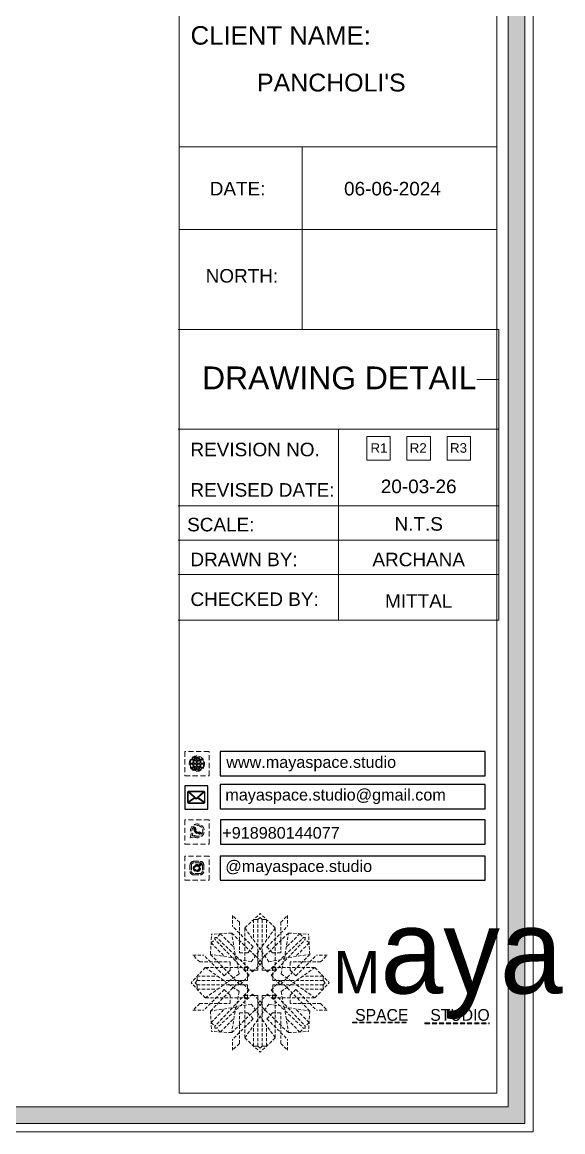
# Model space of a CAD drawing. Header units: millimetres. Extents: x 56222 to 3066687, y -650199 to -121287.
# Drawn here: x 135146.6 to 135205, y -183257.4 to -183137.7 of the extents above; entities that cross this region are included whole.
import ezdxf
from ezdxf.enums import TextEntityAlignment as Align

# ---------------------------------------------------------------- set-up
doc = ezdxf.new("R2010")
doc.units = ezdxf.units.MM
doc.header["$MEASUREMENT"] = 0
doc.linetypes.add('DASHEDX2', pattern=[1.5, 1, -0.5])
doc.layers.add('Dimension', color=10, linetype='DASHEDX2', lineweight=20)
doc.layers.add('NAME PLATE', color=7, linetype='Continuous', lineweight=25)
doc.styles.add('Arial', font='arial.ttf')
doc.styles.get("Standard").update_dxf_attribs({"font": 'arial.ttf', "height": 6})

# ---------------------------------------------------------------- blocks, each defined once
blk = doc.blocks.new('FSFSF')
at = {"color": 42, "lineweight": 5, "true_color": 0xe0ac11}
for p, q in [((28600.02952215459, 143.5139148725285), (28600.02952215459, 140.1627915054827)), ((28602.14937278152, 141.4051683081257), (28600.02952215458, 143.5139148725237)), ((28602.14937278152, 141.4051683081257), (28602.14937278152, 131.9548183658916)), ((28603.8573819619, 139.6884756314575), (28608.58467309682, 144.0826294809294)), ((28607.90038549203, 142.2178300233099), (28606.57849619761, 142.2178300233099)), ((28606.57849619761, 142.2178300233112), (28606.57849619761, 135.8440958244304)), ((28607.90038549203, 142.2178300233056), (28608.57656374431, 142.8463572676453)), ((28607.90038549203, 142.2178300233099), (28607.90038549203, 126.5832694616292)), ((28613.31196423174, 139.6884756314505), (28608.58467309682, 144.0826294809224)), ((28609.26896070161, 142.2178300232985), (28608.59278244933, 142.8463572676383)), ((28609.26896070161, 142.2178300233029), (28609.26896070161, 126.5832694616222)), ((28609.26896070161, 142.2178300233029), (28610.59084999603, 142.2178300233029)), ((28610.59084999603, 142.2178300233041), (28610.59084999603, 135.8440958244234)), ((28615.01997341212, 141.4051683081186), (28617.13982403906, 143.5139148725166)), ((28615.01997341212, 141.4051683081186), (28615.01997341212, 131.9548183658846)), ((28617.13982403905, 143.5139148725215), (28617.13982403905, 140.1627915054756)), ((28593.18528875562, 131.4512709548762), (28593.53942279741, 137.7083440558963)), ((28599.79649589843, 138.0624780976842), (28593.53942279741, 137.7083440558973)), ((28596.24299432195, 137.8613591630871), (28595.12411765238, 136.6852294059708)), ((28596.24299432195, 137.8613591630871), (28600.47007367387, 133.6479551677364)), ((28601.02633591869, 130.0022997966441), (28599.79649589844, 138.0624780976862)), ((28599.79697319313, 138.0540449410801), (28608.57656374431, 129.5596347853315)), ((28606.46515515396, 133.7608692168469), (28600.02952215458, 140.1627915054788)), ((28603.8573819619, 126.5832694616292), (28603.8573819619, 139.6884756314575)), ((28603.8573819619, 139.6884756314575), (28608.57656374431, 133.0212336201026)), ((28613.31196423174, 139.6884756314505), (28608.59278244933, 133.0212336200956)), ((28617.37237300051, 138.0540449410731), (28608.59278244933, 129.5596347853245)), ((28610.70419103967, 133.7608692168399), (28617.13982403906, 140.1627915054717)), ((28613.31196423174, 126.5832694616222), (28613.31196423174, 139.6884756314505)), ((28616.14301027494, 130.0022997966371), (28617.3728502952, 138.0624780976791)), ((28620.92635187169, 137.8613591630801), (28616.69927251977, 133.6479551677294)), ((28617.37285029521, 138.0624780976772), (28623.62992339623, 137.7083440558903)), ((28620.92635187169, 137.8613591630801), (28622.04522854125, 136.6852294059638)), ((28624.00027614303, 131.4512709548835), (28623.64614210124, 137.7083440559036)), ((28593.38640769022, 135.0047725313525), (28594.56253744733, 136.1236492009193)), ((28593.38640769022, 135.0047725313525), (28597.59981168557, 130.777693179436)), ((28595.12411765238, 136.6852294059708), (28594.53344388519, 136.6852294059708)), ((28594.56253744733, 136.1236492009193), (28594.56253744733, 136.7143229681096)), ((28605.16739288197, 124.9761417178488), (28594.56253744733, 136.1236492009157)), ((28606.27162513545, 126.0803739713377), (28595.12411765239, 136.6852294059723)), ((28610.89772105818, 126.0803739713307), (28622.04522854125, 136.6852294059653)), ((28612.01817201668, 124.9761417178561), (28622.62302745131, 136.123649200923)), ((28623.79915720843, 135.0047725313598), (28619.58575321308, 130.7776931794433)), ((28622.04522854125, 136.6852294059638), (28622.63590230844, 136.6852294059638)), ((28622.62302745131, 136.1236492009266), (28622.62302745131, 136.7143229681169)), ((28623.79915720843, 135.0047725313598), (28622.62302745131, 136.1236492009266)), ((28587.73385198078, 131.2182446987172), (28591.08497534782, 131.2182446987172)), ((28589.84259854518, 129.0983940717815), (28587.73385198078, 131.2182446987208)), ((28597.48689763646, 124.7826116993383), (28591.08497534783, 131.2182446987208)), ((28601.24546705666, 130.2214309346091), (28593.18528875562, 131.4512709548617)), ((28593.19372191223, 131.4507936601731), (28601.68813206797, 122.6712031089919)), ((28604.74702146255, 131.9548183658916), (28602.14937278152, 131.9548183658916)), ((28606.46515515396, 133.7608692168438), (28604.74702146255, 131.954818365889)), ((28605.85908385607, 129.1819884053065), (28608.57656374431, 133.0212336201024)), ((28611.31026233756, 129.1819884052994), (28608.59278244933, 133.0212336200953)), ((28610.70419103968, 133.7608692168368), (28612.42232473109, 131.954818365882)), ((28612.42232473109, 131.9548183658846), (28615.01997341212, 131.9548183658846)), ((28623.99184298642, 131.4507936601804), (28615.49743283067, 122.6712031089992)), ((28615.94009784198, 130.2214309346164), (28624.00027614303, 131.451270954869)), ((28619.69866726219, 124.7826116993456), (28626.10058955082, 131.2182446987281)), ((28629.45171291787, 131.2182446987244), (28626.10058955082, 131.2182446987244)), ((28627.34296635347, 129.0983940717888), (28629.45171291786, 131.2182446987281)), ((28591.55929122185, 127.3903848914015), (28587.16513737238, 122.6630937564842)), ((28589.84259854518, 129.0983940717815), (28599.29294848741, 129.0983940717815)), ((28604.66449739168, 127.3903848914015), (28591.55929122185, 127.3903848914015)), ((28591.55929122185, 127.3903848914015), (28598.2265332332, 122.6712031089919)), ((28599.29294848741, 126.5007453907565), (28599.29294848741, 129.0983940717815)), ((28605.85908385607, 129.1819884053061), (28601.02633591869, 130.0022997966444)), ((28602.065778448, 125.3886829972289), (28601.24546705666, 130.2214309346127)), ((28603.67734725012, 126.5424332089096), (28603.67734725012, 127.3903848914015)), ((28604.70533364439, 127.5704196031902), (28603.8573819619, 127.5704196031902)), ((28604.66449739168, 123.3473813612763), (28604.66449739168, 127.3903848914015)), ((28604.70472050882, 126.5832694616292), (28604.70533364439, 127.5704196031902)), ((28606.27162513545, 126.0803739713377), (28608.57656374431, 128.2731099501872)), ((28607.90038549203, 128.9163723677579), (28608.57656374431, 129.5596347853315)), ((28607.90038549203, 128.916372367763), (28608.57656374431, 128.2731099501872)), ((28609.26896070161, 128.9163723677509), (28608.59278244933, 129.5596347853245)), ((28609.26896070161, 128.916372367756), (28608.59278244933, 128.2731099501802)), ((28610.89772105818, 126.0803739713307), (28608.59278244933, 128.2731099501802)), ((28611.31026233756, 129.1819884052991), (28616.14301027495, 130.0022997966374)), ((28612.46462568482, 126.5832694616222), (28612.46401254924, 127.5704196031832)), ((28612.46401254924, 127.5704196031832), (28613.31196423174, 127.5704196031832)), ((28612.52106750697, 123.3473813612836), (28612.52106750697, 127.3903848914088)), ((28612.52106750697, 127.3903848914088), (28625.6262736768, 127.3903848914088)), ((28613.50821764853, 126.5424332089169), (28613.50821764853, 127.3903848914088)), ((28615.11978645065, 125.3886829972362), (28615.94009784198, 130.22143093462)), ((28627.34296635347, 129.0983940717888), (28617.89261641123, 129.0983940717888)), ((28617.89261641123, 126.5007453907638), (28617.89261641123, 129.0983940717888)), ((28625.6262736768, 127.3903848914088), (28618.95903166544, 122.6712031089992)), ((28625.6262736768, 127.3903848914088), (28630.02042752627, 122.6630937564914)), ((28589.02993683, 123.3473813612763), (28589.02993683, 124.6692706556969)), ((28589.02993682999, 124.6692706556969), (28595.40367102887, 124.6692706556969)), ((28597.48689763646, 124.7826116993419), (28599.29294848742, 126.5007453907529)), ((28602.065778448, 125.3886829972289), (28598.2265332332, 122.6712031089919)), ((28605.16739288197, 124.9761417178488), (28602.97465690312, 122.6712031089919)), ((28604.66449739168, 126.5430463444827), (28603.67734725012, 126.5424332089096)), ((28607.90038549203, 126.5832694616292), (28603.8573819619, 126.5832694616292)), ((28609.26896070161, 126.5832694616222), (28613.31196423174, 126.5832694616222)), ((28612.01817201668, 124.9761417178561), (28614.21090799553, 122.6712031089992)), ((28612.52106750697, 126.54304634449), (28613.50821764853, 126.5424332089169)), ((28615.11978645065, 125.3886829972362), (28618.95903166544, 122.6712031089992)), ((28619.69866726219, 124.7826116993492), (28617.89261641123, 126.5007453907601)), ((28628.15562806865, 124.6692706557042), (28621.78189386977, 124.6692706557042)), ((28628.15562806865, 123.3473813612836), (28628.15562806865, 124.6692706557042)), ((28591.55929122185, 117.9358026215632), (28587.16513737238, 122.6630937564805)), ((28589.02993683, 123.3473813612763), (28588.40140958566, 122.6712031089919)), ((28589.02993683, 121.9788061516883), (28588.40140958566, 122.6549844039728)), ((28589.02993683, 123.3473813612763), (28604.66449739168, 123.3473813612763)), ((28589.02993682999, 121.9788061516883), (28604.66449739167, 121.9788061516883)), ((28589.02993682999, 121.9788061516883), (28589.02993682999, 120.6569168572678)), ((28589.02993682999, 120.6569168572678), (28595.40367102887, 120.6569168572678)), ((28597.48689763646, 120.5435758136264), (28591.08497534783, 114.1079428142439)), ((28591.55929122185, 117.9358026215632), (28598.2265332332, 122.6549844039728)), ((28593.19372191222, 113.8753938527916), (28601.68813206797, 122.6549844039728)), ((28597.48689763646, 120.5435758136227), (28599.29294848741, 118.8254421222118)), ((28602.065778448, 119.9375045157358), (28598.2265332332, 122.6549844039728)), ((28602.33139448555, 123.3473813612727), (28601.68813206797, 122.6712031089919)), ((28602.33139448555, 121.978806151692), (28601.68813206797, 122.6549844039728)), ((28602.33139448554, 123.3473813612727), (28602.97465690312, 122.6712031089919)), ((28602.33139448554, 121.978806151692), (28602.97465690312, 122.6549844039728)), ((28605.16739288197, 120.3500457951159), (28602.97465690312, 122.6549844039728)), ((28604.66449739167, 121.9788061516883), (28604.66449739167, 117.9358026215632)), ((28612.01817201667, 120.3500457951159), (28614.21090799552, 122.6549844039728)), ((28628.15562806865, 123.3473813612836), (28612.52106750697, 123.3473813612836)), ((28612.52106750696, 121.9788061516883), (28612.52106750696, 117.9358026215632)), ((28628.15562806865, 121.9788061516883), (28612.52106750696, 121.9788061516883)), ((28614.85417041311, 123.34738136128), (28614.21090799553, 122.6712031089992)), ((28614.8541704131, 121.978806151692), (28614.21090799552, 122.6549844039728)), ((28614.8541704131, 123.34738136128), (28615.49743283067, 122.6712031089992)), ((28614.85417041309, 121.978806151692), (28615.49743283067, 122.6549844039728)), ((28615.11978645064, 119.9375045157358), (28618.95903166544, 122.6549844039728)), ((28623.99184298642, 113.8753938527916), (28615.49743283067, 122.6549844039728)), ((28619.69866726218, 120.5435758136227), (28617.89261641122, 118.8254421222118)), ((28625.62627367679, 117.9358026215632), (28618.95903166544, 122.6549844039728)), ((28619.69866726218, 120.5435758136264), (28626.10058955082, 114.1079428142439)), ((28628.15562806865, 120.6569168572678), (28621.78189386977, 120.6569168572678)), ((28625.62627367679, 117.9358026215632), (28630.02042752627, 122.6630937564805)), ((28628.15562806865, 123.3473813612836), (28628.78415531299, 122.6712031089992)), ((28628.15562806864, 121.9788061516883), (28628.78415531298, 122.6549844039728)), ((28628.15562806865, 121.9788061516883), (28628.15562806865, 120.6569168572678)), ((28604.66449739167, 117.9358026215632), (28591.55929122185, 117.9358026215632)), ((28605.16739288197, 120.3500457951159), (28594.56253744733, 109.202538312049)), ((28606.27162513545, 119.148331313441), (28595.12411765239, 108.5434758788064)), ((28599.29294848741, 118.8254421222082), (28599.29294848741, 116.2277934411832)), ((28602.065778448, 119.9375045157358), (28601.24546705666, 115.104756578352)), ((28604.66449739167, 118.783141168482), (28603.67734725012, 118.783754304055)), ((28603.67734725012, 118.783754304055), (28603.67734725012, 117.9358026215632)), ((28607.90038549203, 118.6454358231495), (28603.8573819619, 118.6454358231495)), ((28603.8573819619, 118.6454358231495), (28603.8573819619, 105.5402296533212)), ((28604.70533364439, 117.6582856815885), (28603.8573819619, 117.6582856815885)), ((28604.70472050882, 118.6454358231495), (28604.70533364439, 117.6582856815885)), ((28606.27162513545, 119.148331313441), (28608.57656374431, 116.9555953345915)), ((28607.90038549203, 103.0108752614688), (28607.90038549203, 118.6454358231495)), ((28610.89772105818, 119.148331313441), (28608.59278244933, 116.9555953345915)), ((28609.26896070161, 118.6454358231495), (28613.31196423174, 118.6454358231495)), ((28609.26896070161, 103.0108752614688), (28609.26896070161, 118.6454358231495)), ((28610.89772105818, 119.148331313441), (28622.04522854125, 108.5434758788064)), ((28612.01817201667, 120.3500457951159), (28622.62302745131, 109.202538312049)), ((28612.46462568482, 118.6454358231495), (28612.46401254924, 117.6582856815885)), ((28612.46401254924, 117.6582856815885), (28613.31196423174, 117.6582856815885)), ((28612.52106750696, 118.783141168482), (28613.50821764853, 118.783754304055)), ((28612.52106750696, 117.9358026215632), (28625.62627367679, 117.9358026215632)), ((28613.31196423174, 118.6454358231495), (28613.31196423174, 105.5402296533212)), ((28613.50821764853, 118.783754304055), (28613.50821764853, 117.9358026215632)), ((28615.11978645064, 119.9375045157358), (28615.94009784198, 115.104756578352)), ((28617.89261641123, 118.8254421222082), (28617.89261641123, 116.2277934411832)), ((28589.84259854518, 116.2277934411832), (28587.73385198078, 114.1079428142439)), ((28587.73385198077, 114.1079428142475), (28591.08497534782, 114.1079428142475)), ((28589.84259854518, 116.2277934411832), (28599.29294848741, 116.2277934411832)), ((28601.24546705666, 115.1047565783556), (28593.18528875562, 113.874916558103)), ((28593.18528875562, 113.8749165580884), (28593.53942279741, 107.6178434570684)), ((28593.38640769022, 110.3214149816122), (28597.59981168557, 114.5484943335287)), ((28601.02633591869, 115.2264054881346), (28599.79649589844, 107.1662271870926)), ((28599.79697319313, 107.1746603436987), (28608.57656374431, 115.6690704994472)), ((28605.85908385607, 116.0467168794726), (28601.02633591869, 115.2264054881344)), ((28605.85908385607, 116.0467168794723), (28608.57656374431, 112.2074716646764)), ((28607.90038549203, 116.3123329170157), (28608.57656374431, 116.9555953345915)), ((28607.90038549203, 116.3123329170208), (28608.57656374431, 115.6690704994472)), ((28609.26896070161, 116.3123329170157), (28608.59278244933, 116.9555953345915)), ((28609.26896070161, 116.3123329170208), (28608.59278244933, 115.6690704994472)), ((28611.31026233756, 116.0467168794723), (28608.59278244933, 112.2074716646764)), ((28617.37237300051, 107.1746603436987), (28608.59278244933, 115.6690704994472)), ((28611.31026233756, 116.0467168794726), (28616.14301027495, 115.2264054881344)), ((28615.94009784198, 115.1047565783556), (28624.00027614302, 113.874916558103)), ((28616.14301027494, 115.2264054881346), (28617.3728502952, 107.1662271870926)), ((28627.34296635346, 116.2277934411832), (28617.89261641123, 116.2277934411832)), ((28623.79915720842, 110.3214149816122), (28619.58575321307, 114.5484943335287)), ((28624.00027614302, 113.8749165580884), (28623.64614210124, 107.6178434570684)), ((28629.45171291786, 114.1079428142475), (28626.10058955082, 114.1079428142475)), ((28627.34296635346, 116.2277934411832), (28629.45171291786, 114.1079428142439)), ((28593.38640769022, 110.3214149816122), (28594.56253744733, 109.2025383120454)), ((28596.24299432195, 107.3673461216916), (28600.47007367387, 111.5807501170424)), ((28606.46515515396, 111.4678360679318), (28600.02952215458, 105.0659137793)), ((28602.14937278152, 103.8235369766531), (28602.14937278152, 113.2738869188871)), ((28604.74702146255, 113.2738869188871), (28602.14937278152, 113.2738869188871)), ((28603.8573819619, 105.5402296533212), (28608.57656374431, 112.2074716646761)), ((28606.46515515396, 111.4678360679349), (28604.74702146255, 113.2738869188898)), ((28613.31196423174, 105.5402296533212), (28608.59278244933, 112.2074716646761)), ((28610.70419103968, 111.4678360679349), (28612.42232473109, 113.2738869188898)), ((28610.70419103967, 111.4678360679318), (28617.13982403906, 105.0659137793)), ((28612.42232473109, 113.2738869188871), (28615.01997341212, 113.2738869188871)), ((28615.01997341212, 103.8235369766531), (28615.01997341212, 113.2738869188871)), ((28620.92635187169, 107.3673461216916), (28616.69927251977, 111.5807501170424)), ((28623.79915720842, 110.3214149816122), (28622.62302745131, 109.2025383120454)), ((28599.79649589843, 107.1662271870945), (28593.53942279741, 107.5203612288814)), ((28595.12411765238, 108.5434758788079), (28594.53344388519, 108.5434758788079)), ((28594.56253744733, 109.2025383120454), (28594.56253744733, 108.6118645448551)), ((28596.24299432195, 107.3673461216916), (28595.12411765238, 108.5434758788079)), ((28606.57849619761, 103.0108752614676), (28606.57849619761, 109.3846094603483)), ((28610.59084999603, 103.0108752614676), (28610.59084999603, 109.3846094603483)), ((28617.37285029521, 107.1662271870945), (28623.62992339623, 107.5203612288814)), ((28620.92635187169, 107.3673461216916), (28622.04522854125, 108.5434758788079)), ((28622.04522854125, 108.5434758788079), (28622.63590230844, 108.5434758788079)), ((28622.62302745131, 109.2025383120454), (28622.62302745131, 108.6118645448551)), ((28600.02952215459, 101.7147904122502), (28600.02952215459, 105.0659137792961)), ((28602.14937278152, 103.8235369766531), (28600.02952215458, 101.7147904122551)), ((28603.8573819619, 105.5402296533212), (28608.58467309682, 101.1460758038494)), ((28613.31196423174, 105.5402296533212), (28608.58467309682, 101.1460758038494)), ((28615.01997341212, 103.8235369766531), (28617.13982403906, 101.7147904122551)), ((28617.13982403905, 101.7147904122502), (28617.13982403905, 105.0659137792961)), ((28607.90038549203, 103.0108752614688), (28606.57849619761, 103.0108752614688)), ((28607.90038549203, 103.0108752614732), (28608.57656374431, 102.3823480171334)), ((28609.26896070161, 103.0108752614732), (28608.59278244933, 102.3823480171334)), ((28609.26896070161, 103.0108752614688), (28610.59084999603, 103.0108752614688))]:
    blk.add_line(p, q, dxfattribs=at)
blk = doc.blocks.new('hgwg')
at = {"layer": 'Dimension', "true_color": 0xd39e00}
h = blk.add_hatch(color=42, dxfattribs=at)
h.dxf.hatch_style = 1
h.paths.add_polyline_path([(27505.71340162798, 45.05203686693212), (27494.27108242475, 45.05203686693212), (27494.27108242475, 44.90203686693212), (27505.71340162798, 44.90203686693212)])
h = blk.add_hatch(color=42, dxfattribs=at)
h.dxf.hatch_style = 1
h.paths.add_polyline_path([(27523.30327300013, 44.90203686693212), (27509.6816220806, 44.90203686693212), (27509.6816220806, 44.75203686693212), (27523.30327300013, 44.75203686693212)])
at = {"layer": 'Dimension', "color": 42, "true_color": 0xd39e00}
for p, q in [((27494.27108242475, 45.05203686693212), (27505.71340162798, 45.05203686693212)), ((27494.27108242475, 44.90203686693212), (27494.27108242475, 45.05203686693212)), ((27494.27108242475, 44.90203686693212), (27505.71340162798, 44.90203686693212)), ((27505.71340162798, 45.05203686693212), (27505.71340162798, 44.90203686693212)), ((27509.6816220806, 44.90203686693212), (27523.30327300013, 44.90203686693212)), ((27509.6816220806, 44.90203686693212), (27509.6816220806, 44.75203686693212)), ((27523.30327300013, 44.75203686693212), (27523.30327300013, 44.90203686693212)), ((27509.6816220806, 44.75203686693212), (27523.30327300013, 44.75203686693212))]:
    blk.add_line(p, q, dxfattribs=at)
at = {"layer": 'Dimension', "color": 42, "true_color": 0xd39e00, "attachment_point": 1}
for s, width, insert, char_height in [('{\\fCinzel|b0|i0|c0|p2;\\H1.5x;M\\fAmsterdam One|b0|i0|c0|p2;\\H2x;aya}', 85.32770400233176, (27490.16720882829, 69.1670580071177), 6), ('{\\fCinzel|b0|i0|c0|p0;SPACE     STUDIO}', 66.12897169631242, (27494.8322192234, 47.86289312563859), 2.5)]:
    blk.add_mtext_dynamic_manual_height_columns(s, width=width, gutter_width=30, heights=[0], dxfattribs=dict(at, insert=insert, char_height=char_height))
blk = doc.blocks.new('QEGW4TG')
at = {"layer": 'Dimension', "true_color": 0x000000}
h = blk.add_hatch(color=18, dxfattribs=at)
h.dxf.hatch_style = 1
h.paths.add_polyline_path([(2.69088877770705, 1.92587512415134, 0.1705132533677809), (2.945253356194499, 1.971108140553456, 0.1903366609236977), (3.112594508728961, 2.180175743679358, 0.3162306266121118), (3.073767296647737, 2.275596138167021), (2.789984836732684, 2.366833549170965, 0.2737208883028206), (2.687663811828624, 2.340313884368473, 0.04074929161680264), (2.628080915907737, 2.265958741588464, -0.4412823113683144), (2.532697100181941, 2.24591003816886, -0.1182797973807854), (2.064446685660975, 2.638307475266393, -0.4412823115886928), (2.069093945741176, 2.735664682453956, 0.0407492915841285), (2.133043749293872, 2.806299173711523, 0.2900830682164263), (2.140126129328373, 2.917140342695693), (2.007833641781254, 3.177226008350592, 0.3162306265019353), (1.907458275577838, 3.20040768075923, 0.1903366612595143), (1.727617539012805, 3.001989854656149, 0.1705132530592537), (1.723351830981196, 2.743669959818327, 0.2527841192987504)], flags=0)
h.paths.add_polyline_path([(1.187091838183055, 1.98177108190226), (1.033431034835843, 1.296664261299405, 0.5509124427602007), (1.108033365454781, 1.228472477282909), (1.753631702631828, 1.3859606636898, 6.344125232327936)])
h.paths.add_polyline_path([(1.810474836187209, 1.698279910686368), (1.403136541219283, 1.598913221470411), (1.499210153190082, 2.0272637533444, -9.07133912899332)], flags=16)
h.paths.add_polyline_path([(3.107131665667435, 2.163826466897883, -0.1781104600367708), (2.945253356217101, 1.971108140565923, -0.1705132533848771), (2.690888777707046, 1.925875124151341, -0.2527841192987487), (1.723351830981198, 2.743669959818323, -0.1705132530592605), (1.727617539012807, 3.001989854656155, -0.1781104603428363), (1.892183965378278, 3.192417877521238, -0.3700893306669938), (2.007833641781254, 3.177226008350592), (2.140126129328373, 2.917140342695693, -0.3071850866740538), (2.129048925607798, 2.801150635431628, -0.0410867202805622), (2.063735285172322, 2.730699185723801, 0.321676359158344), (2.052573019720961, 2.654587547766838, 0.1265238261119609), (2.55282324622454, 2.23610159399366, 0.3122156164865639), (2.624029388524266, 2.259879553704388, -0.04108672024787878), (2.68321498693278, 2.335552159839379, -0.2906730096645621), (2.789984836732686, 2.366833549170964), (3.073767296647737, 2.275596138167021, -0.3700893305717193)], flags=0)
h = blk.add_hatch(color=18, dxfattribs=at)
h.dxf.hatch_style = 1
h.paths.add_polyline_path([(2.789984836732684, 2.366833549170965, 0.2737208883027897), (2.687663811828632, 2.340313884368481, 0.04074929161680683), (2.628080915907738, 2.265958741588466, -0.4412823113683231), (2.532697100181941, 2.24591003816886, -0.1182797973807856), (2.064446685660975, 2.638307475266393, -0.4412823115886387), (2.069093945741169, 2.735664682453949, 0.04074929158412958), (2.133043749293867, 2.806299173711516, 0.2900830682164422), (2.140126129328374, 2.917140342695692), (2.007833641781254, 3.177226008350592, 0.31623062650189), (1.907458275577852, 3.200407680759237, 0.1903366612595442), (1.727617539012796, 3.001989854656125, 0.1705132530592358), (1.723351830981196, 2.743669959818328, 0.2527841192987502), (2.690888777707049, 1.92587512415134, 0.1705132533677818), (2.945253356194499, 1.971108140553456, 0.1903366609236972), (3.11259450872896, 2.180175743679357, 0.316230626612114), (3.073767296647737, 2.275596138167021)])
for p, q in [((2.007833641782781, 3.177226008347589), (2.140126129339478, 2.917140342673861)), ((3.07376729664611, 2.275596138167543), (2.795973786971444, 2.364908073175798)), ((1.187091838182823, 1.981771081901229), (1.033431034829846, 1.296664261272667)), ((1.104864288547105, 1.22769940810656), (1.753631702631537, 1.38596066368973)), ((1.499210153189779, 2.02726375334305), (1.403136541219283, 1.598913221470411)), ((1.403136541219283, 1.598913221470411), (1.810474836187495, 1.698279910686438))]:
    blk.add_line(p, q)
blk.add_lwpolyline([(0, 0), (4.677875833520375, 0), (4.677875833520375, 4.677875833487633), (0, 4.677875833487633)], close=True)
for centre, radius, start, end in [((2.391856922618899, 2.560090461466984), 1.336380265289725, 241.4726925157612, 205.6422480518206), ((2.391856922618899, 2.560090461466984), 1.039578066265566, 235.9961833528427, 210.8332541496584), ((2.093211678275111, 2.866757529460642), 0.3898036126573604, 159.7006965781634, 198.4071931529369), ((2.96422670641914, 3.230508715242536), 1.33296002576076, 201.4218194877544, 258.1669382717271), ((2.068710664792889, 2.873542338844459), 0.3644767273401995, 118.9685287465575, 159.3648257195266), ((1.94115209195661, 3.117399309044913), 0.08958606497010892, 41.8984607349679, 123.1343628598353), ((2.111185664180084, 2.684865951528081), 0.06597138640971531, 135.993167916936, 224.889150196011), ((1.668440453213407, 3.162667354486985), 0.5855377895559305, 312.4616868225817, 321.8727761964677), ((3.116352617467783, 3.417971815580813), 1.3093443293986, 216.5455493843477, 243.5279193807737), ((2.049097856513981, 2.86730989022908), 0.1037748545872203, 320.3923518033985, 28.69705978797532), ((2.571242585552682, 2.299449457126798), 0.06597138640971531, 234.2481540868074, 323.1441363625612), ((3.113289334112778, 1.938197709888527), 0.5855377895559305, 137.2645280778166, 146.6756174521283), ((2.761231025502639, 2.267121770607218), 0.1037748545872203, 70.44024447729866, 138.7449524685831), ((2.764269856204919, 2.287475423160004), 0.3644767273401995, 299.7724785632745, 340.1687755327218), ((3.025288852411904, 2.200260200651769), 0.08958606497010892, 336.0029414192384, 57.23884355508559), ((1.092285202801577, 1.28614751820453), 0.05978641126763205, 164.848313743537, 282.1458186134437), ((2.753680358302518, 2.310588100078917), 0.3898036126573604, 260.7301111127597, 299.4366076966294)]:
    blk.add_arc(centre, radius, start, end)
blk = doc.blocks.new('ASGERG')
at = {"layer": 'Dimension', "true_color": 0x000000}
h = blk.add_hatch(color=18, dxfattribs=at)
h.dxf.hatch_style = 1
h.paths.add_polyline_path([(0.9878009781132278, 1.703186002650503, 0.3538715441455649), (1.693565527702308, 1.025485415719686), (2.958426043524663, 1.025485415719686, 0.3538715441560817), (3.664190593117382, 1.703186002679353), (3.664190593117382, 2.988961614004873, 0.3538715441560807), (2.958426043524663, 3.666662200964538), (1.693565527702309, 3.666662200964538, 0.3538715441455654), (0.9878009781132278, 2.988961614033721)])
h.paths.add_polyline_path([(1.269614298369561, 2.969406444390669, -0.3538715441427052), (1.715004474138197, 3.397086162369874), (2.936987097088775, 3.397086162369874, -0.3538715441427047), (3.382377272857411, 2.96940644439067), (3.382377272857411, 1.722741172293554, -0.3538715441427047), (2.936987097088775, 1.29506145431435), (1.715004474138194, 1.29506145431435, -0.3538715441427023), (1.269614298369561, 1.722741172293553)], flags=16)
h.paths.add_polyline_path([(3.023270429735569, 2.349113106956224, -1), (1.6354381059813, 2.349113106956224, -1)], flags=0)
h.paths.add_polyline_path([(2.743205021494745, 2.349113106956224, -1), (1.915503514222124, 2.349113106956224, -1)], flags=0)
h.paths.add_polyline_path([(2.855701533165678, 3.021710217520308, -1), (3.191863788461511, 3.021710217520308, -1)], flags=0)
h.paths.add_polyline_path([(1.6354381059813, 2.349113106956224, 1), (3.023270429735569, 2.349113106956224, 1)], flags=0)
h = blk.add_hatch(color=18, dxfattribs=at)
h.dxf.hatch_style = 1
h.paths.add_polyline_path([(1.6354381059813, 2.349113106956224, 1), (3.023270429735569, 2.349113106956224, 1)])
h.paths.add_polyline_path([(2.743205021494745, 2.349113106956224, -1), (1.915503514222124, 2.349113106956224, -1)], flags=16)
h = blk.add_hatch(color=18, dxfattribs=at)
h.dxf.hatch_style = 1
h.paths.add_polyline_path([(3.191863788461511, 3.021710217520308, 1), (2.855701533165678, 3.021710217520308, 1)])
for p, q in [((0.9878009781132278, 2.988961614029904), (0.9878009781132278, 1.70318600265432)), ((1.269614298369561, 2.969406444382912), (1.269614298369561, 1.722741172301312)), ((1.693565527704777, 3.666662200964538), (2.958426043522195, 3.666662200964538)), ((2.936987097087695, 3.397086162369874), (1.715004474142916, 3.397086162369874)), ((3.382377272857411, 2.969406444382798), (3.382377272857411, 1.722741172301198)), ((3.664190593117382, 2.988961614029904), (3.664190593117382, 1.703186002654206)), ((1.693565527704777, 1.025485415719686), (2.958426043522195, 1.025485415719686)), ((2.936987097087695, 1.29506145431435), (1.715004474142916, 1.29506145431435))]:
    blk.add_line(p, q)
blk.add_lwpolyline([(0, 0), (4.677875833520375, 0), (4.677875833520375, 4.677875833487633), (0, 4.677875833487633)], close=True)
for centre, radius in [((2.329354267858434, 2.349113106956224), 0.6939161618771346), ((2.329354267858434, 2.349113106956224), 0.4138507536363104), ((3.023782660813595, 3.021710217520308), 0.1680811276479166)]:
    blk.add_circle(centre, radius)
for centre, radius, start, end in [((1.759504357250989, 2.891647185547413), 0.7778150187314825, 94.86305418922075, 172.8127439550857), ((1.756616803490033, 2.907993767262838), 0.490859406455273, 94.86305418922075, 172.8127439550857), ((2.895374767736939, 2.907993767262838), 0.490859406455273, 7.187256045043576, 85.13694581077927), ((2.892487213975983, 2.891647185547413), 0.7778150187314825, 7.187256045043576, 85.13694581077927), ((1.759504357250989, 1.800500431136811), 0.7778150187314825, 187.1872560450436, 265.1369458107793), ((1.756616803490033, 1.784153849421386), 0.490859406455273, 187.1872560450436, 265.1369458107793), ((2.895374767736939, 1.784153849421386), 0.490859406455273, 274.8630541892207, 352.8127439549564), ((2.892487213975983, 1.800500431136811), 0.7778150187314825, 274.8630541892207, 352.8127439549564)]:
    blk.add_arc(centre, radius, start, end)
blk = doc.blocks.new('DTGWEGEARG')
at = {"layer": 'Dimension', "true_color": 0x000000}
h = blk.add_hatch(color=18, dxfattribs=at)
h.dxf.hatch_style = 1
h.paths.add_polyline_path([(3.827875833522876, 2.338937916762688, 1), (0.849999999997499, 2.338937916762688, 1)])
h.paths.add_polyline_path([(2.510341691500397, 1.011016423996789, 0.1057952507638089), (2.95643628191097, 1.582164618114258, -0.05520542910569182), (3.300583699834641, 1.407276962960325, -0.1698216228186308)], flags=16)
h.paths.add_polyline_path([(2.410067026245088, 1.122706403851673), (2.410067026245088, 1.693045342340603, -0.05827942784441912), (2.812445341716919, 1.629346779479062, -0.1033532736862151)], flags=16)
h.paths.add_polyline_path([(2.260067026236072, 1.129185144458923, -0.1017409038173711), (1.865430491803456, 1.629346779479062, -0.05717097550308231), (2.260067026239994, 1.692713910527245)], flags=16)
h.paths.add_polyline_path([(2.167534142020301, 1.011016423996747, -0.1698216228186932), (1.377292133685734, 1.407276962960325, -0.05520542910569187), (1.721439551609405, 1.582164618114259, 0.1057952507638437)], flags=16)
h.paths.add_polyline_path([(3.016142448257193, 1.719950953253087, 0.08133556479218873), (3.129099600233632, 2.268128927234784), (3.67600217548033, 2.268128927234784, -0.1520689214655179), (3.399506162930495, 1.521655994681915, 0.05686981644290324)], flags=16)
h.paths.add_polyline_path([(2.873828236651899, 1.767790462044811, 0.06194478914005309), (2.410067026245088, 1.843159155080477), (2.410067026245088, 2.268128927234784), (2.978962121406577, 2.268128927234784, -0.08134370791576499)], flags=16)
h.paths.add_polyline_path([(2.260067026240367, 1.842853883239862, 0.06092337719213649), (1.804047596868632, 1.767790462044857, -0.08134370791576293), (1.698913712113797, 2.268128927234784), (2.260067026243632, 2.268128927234784)], flags=16)
h.paths.add_polyline_path([(1.661733385262794, 1.71995095325294, 0.05686981644284866), (1.278369670589879, 1.521655994681915, -0.1520689214655069), (1.001873658040048, 2.268128927234727), (1.548776233286744, 2.268128927234784, 0.08133556479219843)], flags=16)
h.paths.add_polyline_path([(2.410067026245088, 2.418128927234761), (2.410067026245088, 2.8347166784449, 0.06194478913996639), (2.873828236651268, 2.910085371480381, -0.0800087441031702), (2.978564221175644, 2.418128927234761)], flags=16)
h.paths.add_polyline_path([(3.128736234070105, 2.418128927235586, 0.08011645333878988), (3.016142448256736, 2.957924880272117, 0.05686981644296764), (3.399506162930496, 3.156219838843462, 0.02825806179432278), (3.300583699834641, 3.270598870565053, -0.05520542910577758), (2.956436281910409, 3.095711215410909, 0.1057952507639886), (2.51034169149847, 3.666859409528837, -0.3602902893853039), (3.675531919741355, 2.418128927234761)], flags=16)
h.paths.add_polyline_path([(2.260067026243585, 2.418128927234761), (1.699311612344728, 2.418128927234704, -0.08000874410317925), (1.804047596869107, 2.910085371480381, 0.0609233771925021), (2.260067026243632, 2.83502195028538)], flags=16)
h.paths.add_polyline_path([(1.549139599450427, 2.418128927234704), (1.002343913779017, 2.418128927234704, -0.1504655396626469), (1.278369670589879, 3.156219838843463, 0.05686981644296746), (1.661733385263637, 2.957924880272116, 0.08011645333891196)], flags=16)
h.paths.add_polyline_path([(2.410067026245088, 2.984830491184774), (2.410067026245088, 3.555169429672339, -0.1033532736860013), (2.812445341716318, 3.048529054046146, -0.05827942784432971)], flags=16)
h.paths.add_polyline_path([(2.260067026247996, 2.985161922997771, -0.05717097550413885), (1.865430491804057, 3.048529054046147, -0.101740903818736), (2.260067026243632, 3.548690689071458)], flags=16)
h.paths.add_polyline_path([(1.721439551608698, 3.095711215411385, -0.05520542910558381), (1.377292133685735, 3.270598870565053, -0.1698216228190039), (2.167534142021905, 3.666859409528837, 0.105795250764049)], flags=16)
blk.add_lwpolyline([(3.637978807091713e-12, 0), (4.677875833524013, 0), (4.677875833524013, 4.677875833487633), (3.637978807091713e-12, 4.677875833487633)], close=True)
at = {"layer": 'Dimension', "color": 18, "true_color": 0x000000}
for p, q in [((1.001873658038676, 2.268128927234727), (1.548776233285025, 2.268128927234784)), ((1.002343913780351, 2.418128927234704), (1.549139599450427, 2.418128927234704)), ((1.698913712112699, 2.268128927234784), (2.260067026239994, 2.268128927234784)), ((1.6993116123449, 2.418128927234704), (2.260067026239994, 2.418128927234761)), ((2.260067026243632, 3.548690689070099), (2.260067026243632, 2.985161922998032)), ((2.260067026243632, 2.835021950285466), (2.260067026243632, 2.418128927234648)), ((2.260067026243632, 2.268128927234784), (2.260067026239994, 1.842853883239911)), ((2.410067026245088, 3.555169429672674), (2.410067026245088, 2.984830491184709)), ((2.410067026245088, 2.834716678444863), (2.410067026245088, 2.418128927234648)), ((2.41006702624145, 2.418128927234761), (2.978564221175475, 2.418128927234761)), ((2.41006702624145, 2.268128927234784), (2.978962121407676, 2.268128927234784)), ((2.410067026245088, 2.268128927234784), (2.410067026245088, 1.8431591550804)), ((3.128736234069947, 2.418128927234761), (3.675531919740024, 2.418128927234761)), ((3.129099600235349, 2.268128927234784), (3.676002175481699, 2.268128927234784)), ((2.260067026239994, 1.692713910527232), (2.260067026236356, 1.129185144458859)), ((2.410067026245088, 1.693045342340554), (2.410067026245088, 1.1227064038506))]:
    blk.add_line(p, q, dxfattribs=at)
blk.add_circle((2.338937916760187, 2.338937916762688), 1.488937916762688, dxfattribs=at)
for centre, radius, start, end in [((2.338937916760187, 2.338937916762688), 1.338937916762688, 183.0314697118864, 217.6181188090123), ((2.338937916760187, 2.338937916762688), 1.338937916762688, 142.3818811909877, 176.6092825432614), ((2.338937916760187, 4.736890727369712), 1.903503470608637, 236.1399364125267, 249.1595144835151), ((2.338937916760187, 2.338937916762688), 1.338937916762688, 97.35488612764266, 135.9073334597986), ((2.338937916760187, 4.736890727369712), 1.753503470608637, 236.7417280667744, 249.3810508283475), ((3.279035271069006, 2.338937916762006), 1.731707322507203, 182.3434604650025, 200.9432554321933), ((3.279035271069006, 2.338937916762006), 1.731707322507203, 159.0567445677732, 177.3789487768422), ((3.279035271069006, 2.338937916762006), 1.581707322507203, 182.5658429709692, 201.1674919382606), ((3.279035271069006, 2.338937916762006), 1.581707322507203, 158.8325080616307, 177.130184356684), ((3.279035271069006, 2.338937916762006), 1.731707322507203, 129.9301144893371, 154.086741928019), ((2.338937916760187, 4.736890727369712), 1.903503470608637, 253.6799197970913, 267.6252929033811), ((3.279035271069006, 2.338937916762006), 1.581707322507203, 130.1072546006023, 153.3445940917093), ((2.338937916760187, 4.736890727369712), 1.753503470608637, 254.3336465230859, 267.4220214852038), ((1.398840562451369, 2.338937916762006), 1.581707322507203, 26.6554059082907, 50.2584276017604), ((2.338937916760187, 4.736890727369712), 1.753503470608637, 272.3247836724279, 285.6663534769141), ((2.338937916760187, 4.736890727369712), 1.903503470608637, 272.1414969110716, 286.3200802029087), ((2.338937916760187, 2.338937916762688), 1.338937916762688, 3.39071745674187, 82.64511387235737), ((1.398840562451369, 2.338937916762006), 1.731707322507203, 25.91325807198099, 50.06988551069431), ((1.398840562451369, 2.338937916762006), 1.581707322507203, 2.869815643319218, 21.1674919383693), ((1.398840562451369, 2.338937916762006), 1.581707322507203, 338.8325080617394, 357.4341570290307), ((2.338937916760187, 4.736890727369712), 1.753503470608637, 290.6189491716524, 303.2582719332256), ((2.338937916760187, 4.736890727369712), 1.903503470608637, 290.8404855164849, 303.8600635874733), ((1.398840562451369, 2.338937916762006), 1.731707322507203, 2.621051223157847, 20.94325543222676), ((1.398840562451369, 2.338937916762006), 1.731707322507203, 339.0567445678067, 357.6565395349943), ((2.338937916760187, 2.338937916762688), 1.338937916762688, 322.3818811909877, 356.9685302881169), ((2.338937916760187, -0.05901489384433489), 1.903503470608637, 110.8404855164849, 123.8600635874751), ((2.338937916760187, -0.05901489384433489), 1.753503470608637, 110.6189491716524, 123.2582719332256), ((2.338937916760187, 2.338937916762688), 1.338937916762688, 224.0926665402014, 262.6451138721481), ((3.279035271069006, 2.338937916762006), 1.731707322507203, 205.9132580719517, 230.0698855104508), ((2.338937916760187, -0.05901489384433489), 1.903503470608637, 92.37470709661888, 106.3200802029087), ((2.338937916760187, -0.05901489384433489), 1.753503470608637, 92.57797851479616, 105.6663534769142), ((3.279035271069006, 2.338937916762006), 1.581707322507203, 206.6554059082121, 229.8927453989361), ((2.338937916760187, -0.05901489384433489), 1.903503470608637, 73.67991979709127, 87.85850308892842), ((2.338937916760187, -0.05901489384433489), 1.753503470608637, 74.33364652308585, 87.6752163275721), ((1.398840562451369, 2.338937916762006), 1.581707322507203, 309.7415723982334, 333.3445940917879), ((1.398840562451369, 2.338937916762006), 1.731707322507203, 309.9301144893266, 334.0867419280484), ((2.338937916760187, 2.338937916762688), 1.338937916762688, 277.3548861278518, 315.9073334597986), ((2.338937916760187, -0.05901489384433489), 1.753503470608637, 56.74172806677446, 69.38105082834755), ((2.338937916760187, -0.05901489384433489), 1.903503470608637, 56.13993641252491, 69.15951448351508)]:
    blk.add_arc(centre, radius, start, end, dxfattribs=at)

msp = doc.modelspace()

# ---------------------------------------------------------------- hatches: boundary and pattern name
at = {"layer": 'Dimension', "linetype": 'Continuous', "true_color": 0xd39e00}
h = msp.add_hatch(color=42, dxfattribs=at)
h.paths.add_polyline_path([(134945.5026898807, -183076.743664372), (134945.5026898807, -183256.5037695551), (135200.8889562063, -183256.5037695551), (135200.8889562063, -183076.743664372)])
h.paths.add_polyline_path([(134947.2950406488, -183078.53601514), (135199.0966054383, -183078.53601514), (135199.0966054383, -183254.7114187871), (134947.2950406488, -183254.7114187871)], flags=16)
at = {"layer": 'Dimension', "true_color": 0x000000}
h = msp.add_hatch(color=18, dxfattribs=at)
h.dxf.hatch_style = 1
h.paths.add_polyline_path([(135166.1731052727, -183221.9702013551, 0.4142135623730951), (135166.3634092596, -183221.7798973749), (135166.3634092596, -183220.8283774724, 0.414213562373095), (135166.1731052727, -183220.6380734923), (135164.6611990149, -183220.6380734923, 0.4142135623730951), (135164.470895028, -183220.8283774724), (135164.470895028, -183221.7798973749, 0.414213562373095), (135164.6611990149, -183221.9702013551)])
h.paths.add_polyline_path([(135165.5575021459, -183221.3968742503), (135166.2572084435, -183221.8640006466, -0.1989123673799882), (135166.1731052727, -183221.8988373635), (135164.6611990149, -183221.8988373635, -0.1989123673799884), (135164.5770958441, -183221.8640006466), (135165.2768025717, -183221.3968742503), (135165.4171521438, -183221.5282233544)], flags=16)
h.paths.add_polyline_path([(135165.4171521438, -183221.4304819796), (135164.6475394265, -183220.7102244946, -0.02878332571811962), (135164.6611990149, -183220.709437484), (135166.1731052727, -183220.709437484, -0.02878332572916144), (135166.1867652912, -183220.7102244946)], flags=16)
h.paths.add_polyline_path([(135165.611014565, -183221.3467934692), (135166.2560463829, -183220.743127811, -0.2024819229892447), (135166.2920453183, -183220.8283774724), (135166.2920453183, -183221.7798973749, -0.04307596912190046), (135166.2902863146, -183221.8002774666)], flags=16)
h.paths.add_polyline_path([(135165.2232897225, -183221.3467934692), (135164.5440184031, -183221.8002774666, -0.04307596911813286), (135164.5422593994, -183221.7798973749), (135164.5422593994, -183220.8283774724, -0.2024819229936822), (135164.5782583347, -183220.743127811)], flags=16)

# ---------------------------------------------------------------- linework, layer by layer
at = {"color": 18, "true_color": 0x000000}
for points in [[(135168.0097996955, -183218.9895541432), (135196.6255321981, -183218.9895541432), (135196.6255321981, -183216.3741709614), (135168.0097996955, -183216.3741709614)], [(135168.0097996955, -183222.5592703606), (135196.6255321981, -183222.5592703606), (135196.6255321981, -183219.9438871789), (135168.0097996955, -183219.9438871789)], [(135168.0231133603, -183226.3669046672), (135196.6255321981, -183226.3669046672), (135196.6255321981, -183223.7515214855), (135168.0231133603, -183223.7515214855)], [(135168.0097996955, -183230.2655551069), (135196.6255321981, -183230.2655551069), (135196.6255321981, -183227.6501719252), (135168.0097996955, -183227.6501719252)]]:
    msp.add_lwpolyline(points, close=True, dxfattribs=at)
msp.add_lwpolyline([(135164.1721964161, -183222.578903497), (135166.6594259283, -183222.578903497), (135166.6594259283, -183220.0916739749), (135164.1721964161, -183220.0916739749)], close=True)
at = {"layer": 'Dimension', "color": 42, "linetype": 'Continuous', "true_color": 0xd39e00}
for p, q in [((135197.8832035188, -183151.1493012116), (135163.5668166135, -183151.1493012116)), ((135176.8441558717, -183151.1493012116), (135176.8441558717, -183170.85006454)), ((135197.8832035188, -183160.066816038), (135163.5668166135, -183160.066816038)), ((135198.0910947699, -183170.85006454), (135163.4607194569, -183170.85006454)), ((135198.0910947699, -183170.85006454), (135198.0910947699, -183202.2162029802)), ((135195.7023994942, -183176.2271168441), (135198.0910947699, -183176.2271168441)), ((135163.4607194569, -183181.604169148), (135198.0910947699, -183181.604169148)), ((135180.7759071134, -183202.2162029802), (135180.7759071134, -183181.604169148)), ((135198.0910947699, -183189.8489826809), (135163.4607194569, -183189.8489826809)), ((135198.0910947699, -183193.5621811371), (135163.4607194569, -183193.5621811371)), ((135198.0910947699, -183197.2753795934), (135163.4607194569, -183197.2753795934)), ((135163.4607194569, -183202.2162029802), (135198.0910947699, -183202.2162029802))]:
    msp.add_line(p, q, dxfattribs=at)
at = {"layer": 'Dimension', "color": 18, "linetype": 'Continuous', "true_color": 0x000000}
for p, q in [((135164.470895028, -183220.8283774724), (135164.470895028, -183221.7798973749)), ((135164.5422593994, -183220.8283774724), (135164.5422593994, -183221.7798973749)), ((135164.5440184031, -183221.8002774666), (135165.2232897225, -183221.3467934692)), ((135164.5770958441, -183221.8640006466), (135165.2768025717, -183221.3968742503)), ((135164.5782583347, -183220.743127811), (135165.2232897225, -183221.3467934692)), ((135164.6475394265, -183220.7102244946), (135165.4171521438, -183221.4304819796)), ((135164.6611990149, -183220.6380734922), (135166.1731052727, -183220.6380734922)), ((135164.6611990149, -183220.709437484), (135166.1731052727, -183220.709437484)), ((135165.2768025717, -183221.3968742503), (135165.4171521438, -183221.5282233543)), ((135165.4171521438, -183221.4304819796), (135166.1867652912, -183220.7102244946)), ((135165.4171521438, -183221.5282233543), (135165.5575021459, -183221.3968742503)), ((135166.2572084435, -183221.8640006466), (135165.5575021459, -183221.3968742503)), ((135165.611014565, -183221.3467934692), (135166.2560463829, -183220.743127811)), ((135166.2902863146, -183221.8002774666), (135165.611014565, -183221.3467934692)), ((135166.2920453183, -183220.8283774724), (135166.2920453183, -183221.7798973749)), ((135166.3634092596, -183220.8283774724), (135166.3634092596, -183221.7798973749)), ((135164.6611990149, -183221.8988373635), (135166.1731052727, -183221.8988373635)), ((135164.6611990149, -183221.9702013551), (135166.1731052727, -183221.9702013551))]:
    msp.add_line(p, q, dxfattribs=at)
at = {"layer": 'Dimension', "color": 42, "linetype": 'Continuous', "true_color": 0xd39e00}
for points in [[(134944.6065144967, -183075.847488988), (135201.7851315904, -183075.847488988), (135201.7851315904, -183257.3999449392), (134944.6065144967, -183257.3999449392)], [(134945.5026898807, -183076.743664372), (135200.8889562063, -183076.743664372), (135200.8889562063, -183256.5037695551), (134945.5026898807, -183256.5037695551)], [(134947.2950406488, -183078.53601514), (135199.0966054383, -183078.53601514), (135199.0966054383, -183254.7114187871), (134947.2950406488, -183254.7114187871)], [(135183.8411694664, -183182.4018379701), (135186.3682385886, -183182.4018379701), (135186.3682385886, -183184.9289070924), (135183.8411694664, -183184.9289070924)], [(135188.1699663805, -183182.4018379701), (135190.6970355027, -183182.4018379701), (135190.6970355027, -183184.9289070924), (135188.1699663805, -183184.9289070924)], [(135192.4987632946, -183182.4018379701), (135195.0258324169, -183182.4018379701), (135195.0258324169, -183184.9289070924), (135192.4987632946, -183184.9289070924)]]:
    msp.add_lwpolyline(points, close=True, dxfattribs=at)
at = {"layer": 'Dimension', "color": 42, "linetype": 'ByBlock', "true_color": 0xd39e00}
msp.add_lwpolyline([(135163.5668166135, -183253.2362945546), (135163.5668166135, -183080.0111393725), (135197.8832035188, -183080.0111393725), (135197.8832035188, -183253.2362945546)], close=True, dxfattribs=at)
at = {"layer": 'Dimension', "color": 18, "true_color": 0x000000}
for centre, radius, start, end in [((135164.6611990149, -183220.8283774724), 0.1903039805279151, 90, 180), ((135164.6611990149, -183220.8283774724), 0.1189399878299469, 134.213540076012, 180), ((135164.6611990149, -183220.8283774724), 0.1189399878299469, 90, 96.59481090478958), ((135166.1731052727, -183220.8283774724), 0.1903039805279151, 0, 90), ((135166.1731052727, -183220.8283774724), 0.1189399878299469, 83.4051890952104, 90), ((135166.1731052727, -183220.8283774724), 0.1189399878299469, 0, 45.78645992398805), ((135164.6611990149, -183221.7798973749), 0.1903039805279151, 180, 270), ((135164.6611990149, -183221.7798973749), 0.1189399878299469, 180, 189.8661896655646), ((135164.6611990149, -183221.7798973749), 0.1189399878299469, 224.9999535144062, 270), ((135166.1731052727, -183221.7798973749), 0.1903039805279151, 270, 0), ((135166.1731052727, -183221.7798973749), 0.1189399878299469, 270, 315.0000464855938), ((135166.1731052727, -183221.7798973749), 0.1189399878299469, 350.1338103344354, 0)]:
    msp.add_arc(centre, radius, start, end, dxfattribs=at)

# ---------------------------------------------------------------- block references
at = {"layer": 'Dimension', "color": 42, "true_color": 0xd39e00}
for name, p, xscale, yscale, zscale in [('DTGWEGEARG', (135164.1858668432, -183218.9895541432), 0.5590963238067916, 0.5590963238067916, 0.5590963238067916), ('QEGW4TG', (135164.1991805081, -183226.3669046672), 0.5590963238067916, 0.5590963238067916, 0.5590963238067916), ('ASGERG', (135164.1858668432, -183230.2655551069), 0.5590963238067916, 0.5590963238067916, 0.5590963238067916), ('FSFSF', (125221.3812489876, -183283.9796520711), 0.3478301791371095, 0.3478301791371095, 0.3478301791371095), ('hgwg', (121226.1166800979, -183268.44975938), 0.5076029267411413, 0.5076029267411413, 0.5076029267411413)]:
    msp.add_blockref(name, p, dxfattribs=dict(at, xscale=xscale, yscale=yscale, zscale=zscale))

# ---------------------------------------------------------------- texts
at = {"color": 18, "true_color": 0x000000, "char_height": 1.250118698813627, "attachment_point": 1}
for s, width, gutter_width, insert in [('www.mayaspace.studio', 8.395115892188587, 7.02232875653871, (135168.6553310578, -183216.8849219679)), ('mayaspace.studio@gmail.com', 5.237455209129032, 4.381015437841921, (135168.5557672763, -183220.4116026525)), ('+918980144077', 20.42363358405493, 4.381015437841921, (135168.2322809447, -183224.5239453112)), ('@mayaspace.studio', 5.237455209129032, 4.381015437841921, (135168.5557672763, -183228.1178873989))]:
    msp.add_mtext_dynamic_manual_height_columns(s, width=width, gutter_width=gutter_width, heights=[0], dxfattribs=dict(at, insert=insert))
at = {"layer": 'NAME PLATE', "style": 'Arial'}
for s, height, p in [('CLIENT NAME:', 1.990838734609009, (135174.5369723191, -183140.1099621145)), ("PANCHOLI'S", 1.924517213199343, (135180.0050218992, -183145.164277093)), ('DATE:', 1.462780969163595, (135169.8840500133, -183156.3789476935)), ('06-06-2024', 1.462780969163595, (135186.6010063053, -183156.3789476935)), ('NORTH:', 1.462780969163595, (135170.3509515787, -183165.7829499258)), ('DRAWING DETAIL', 2.46132394592024, (135180.8570767474, -183177.2947524681)), ('REVISION NO.', 1.462780969163595, (135171.7729385416, -183184.5194582737)), ('REVISED DATE: ', 1.462780969163595, (135172.8520637927, -183188.8808602289)), ('SCALE:', 1.462780969163595, (135168.0689421043, -183192.6220223967)), ('DRAWN BY:', 1.462780969163595, (135170.5800636108, -183196.3809576611)), ('ARCHANA', 1.462780969163595, (135189.4335009416, -183196.3866272715)), ('CHECKED BY:', 1.462780969163595, (135171.7165626039, -183200.6722824848)), ('MITTAL', 1.462780969163595, (135189.4335009416, -183200.8665465211))]:
    msp.add_text(s, height=height, dxfattribs=at).set_placement(p, align=Align.CENTER)
for s, p in [('R1', (135184.2284982436, -183184.1415511545)), ('R2', (135188.4630380198, -183184.1415511547))]:
    msp.add_text(s, height=1.031201226270155, dxfattribs=at).set_placement(p)
at = {"layer": 'NAME PLATE', "lineweight": 0, "attachment_point": 2, "style": 'Arial'}
for s, insert, char_height, width in [('R3', (135193.7312409624, -183183.1061294596), 1.031201226270155, 2.012625539323631), ('20-03-26', (135189.4335009416, -183187.0368082309), 1.462780969163595, 12.67668871543498), ('N.T.S', (135189.4335009416, -183191.0860893251), 1.462780969163595, 2.854952323538012)]:
    msp.add_mtext(s, dxfattribs=dict(at, insert=insert, char_height=char_height, width=width))

doc.saveas('drawing.dxf')
